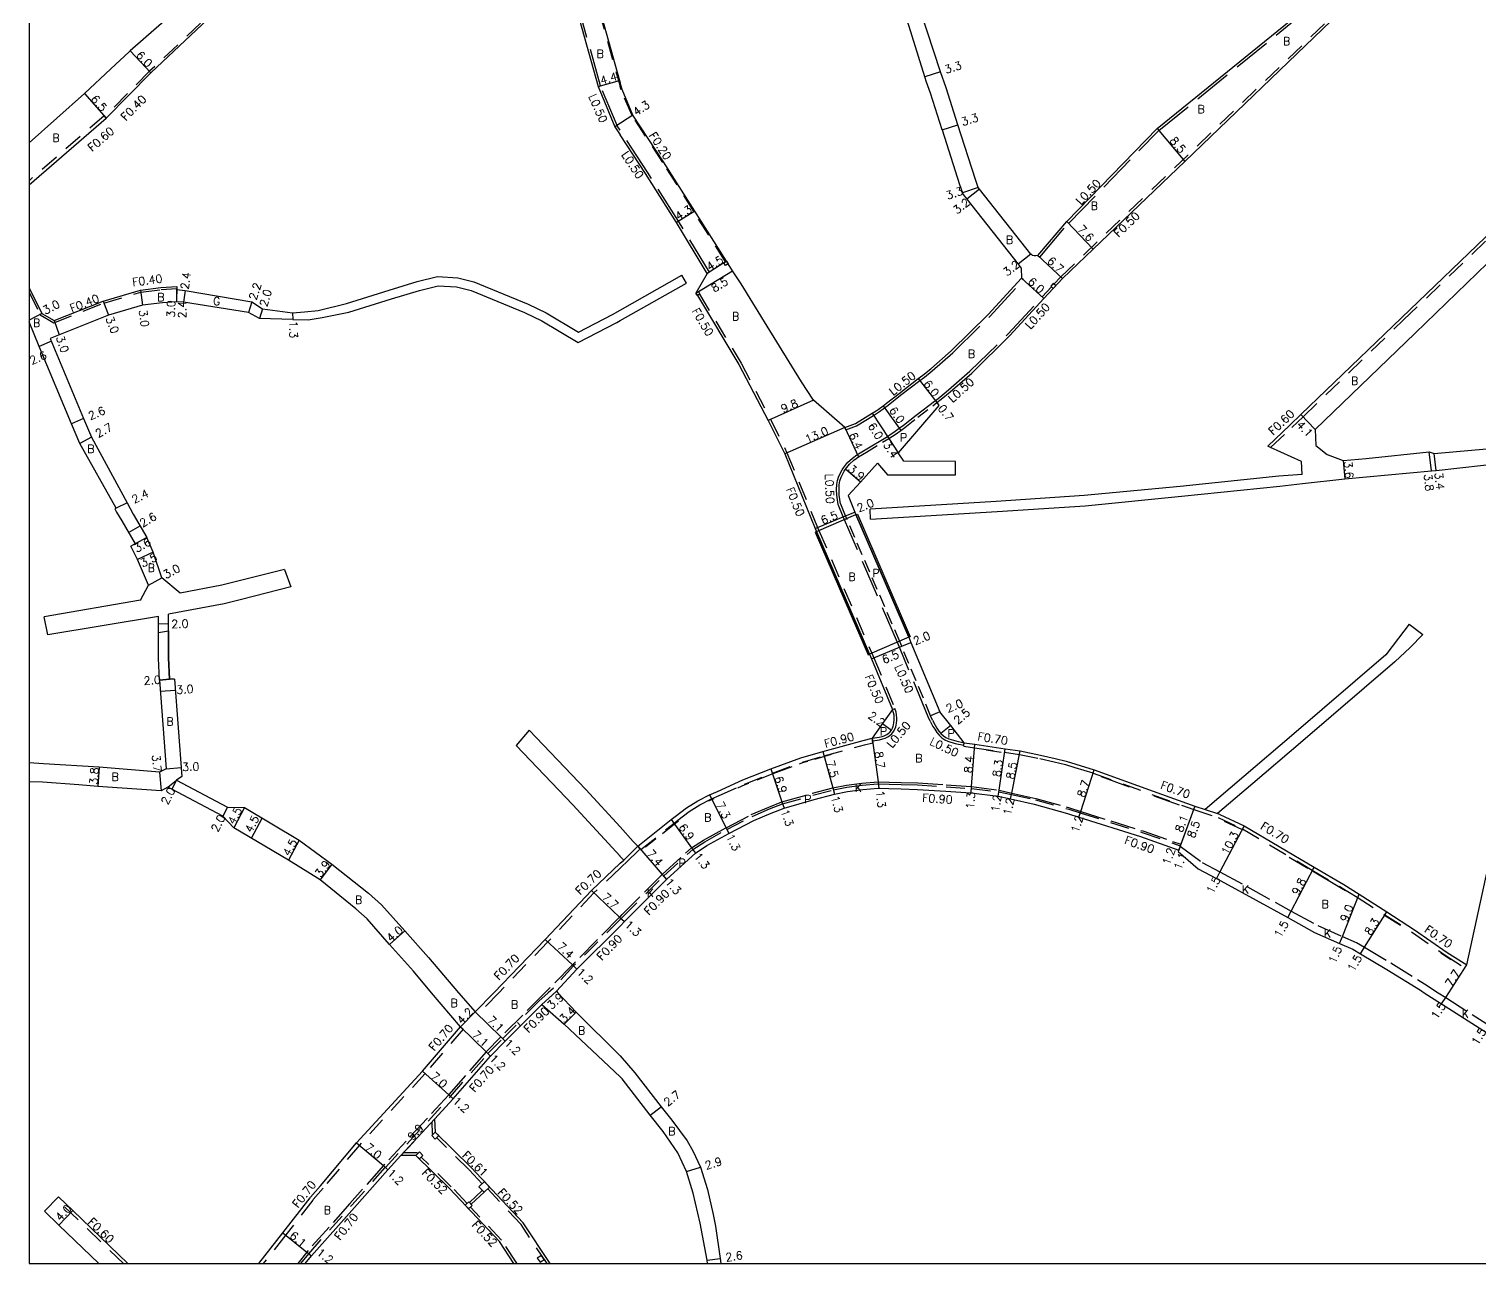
# Model space of a CAD drawing. Header units: metres. Extents: x -4002 to -3200, y -109800 to -109200.
# Drawn here: x -4000 to -3712.1, y -109800.1 to -109555.1 of the extents above; entities that cross this region are included whole.
import ezdxf

# ---------------------------------------------------------------- set-up
doc = ezdxf.new("R2010")
doc.units = ezdxf.units.M
doc.header["$LTSCALE"] = 2.5
for name, pattern in [('2213000', [1.5, 1, -0.5]), ('2227000', [2.5, 2, -0.5]), ('2232000', [2.5, 1.5, -1]), ('2233000', [4, 3, -1]), ('6301000', [1, 0.5, -0.5])]:
    doc.linetypes.add(name, pattern=pattern)
for name, color, linetype in [('2101000', 177, 'Continuous'), ('2102000', 191, 'Continuous'), ('2102001', 191, 'Continuous'), ('2203000', 5, 'Continuous'), ('2213000', 6, '2213000'), ('2227000', 3, '2227000'), ('2232000', 4, '2232000'), ('2233000', 62, '2233000'), ('2235000', 7, 'Continuous'), ('6132000', 1, '6132000'), ('9201100', 215, 'Continuous'), ('9201500', 222, 'Continuous'), ('9202100', 82, 'Continuous'), ('9202200', 155, '6301000'), ('9203500', 155, 'Continuous'), ('9301100', 77, 'Continuous'), ('9302100', 196, 'Continuous'), ('999', 7, 'Continuous')]:
    doc.layers.add(name, color=color, linetype=linetype)
doc.styles.add('Dm_Anotation', font='txt.shx', dxfattribs={"bigfont": 'pscdm.shx'})
doc.linetypes.add('6132000', pattern='A,1e-07,[100,DM.shx,S=0.25,R=0,X=0,Y=0],0.05,[100,DM.shx,S=0.2,R=0,X=0,Y=0],0.05,[100,DM.shx,S=0.15,R=0,X=0,Y=0],0.05,[100,DM.shx,S=0.1,R=0,X=0,Y=0],0.05,[100,DM.shx,S=0.05,R=0,X=0,Y=0],4.8', length=5)

msp = doc.modelspace()

# ---------------------------------------------------------------- linework, layer by layer
at = {"layer": '2101000'}
for points in [[(-3889.97, -109484.92), (-3904.65, -109500.26), (-3907.98, -109503.5), (-3908.34, -109503.85), (-3895.14, -109521.33), (-3882.87, -109565.32)], [(-3818.85, -109575.11), (-3821.17, -109567.85), (-3821.91, -109565.68), (-3822.27, -109564.62), (-3827.27, -109548.39), (-3826.78, -109548.26), (-3830.36, -109535.34), (-3830.89, -109532.87), (-3832.72, -109523.86), (-3834.28, -109515.88), (-3834.39, -109513.26), (-3835.87, -109507.15), (-3835.77, -109504.15), (-3840.07, -109487.22), (-3840.46, -109487.31), (-3840.95, -109487.42)], [(-3916.86, -109499.51), (-3915.47, -109502.32), (-3923.05, -109508.76), (-3926.04, -109511.53), (-3941.17, -109525.23), (-3951.24, -109534.22), (-3952.25, -109535.12), (-3955.26, -109537.8), (-3959.18, -109541.29), (-3979.92, -109559.45), (-3980.12, -109559.63), (-3983.74, -109563), (-3989.02, -109567.93), (-4000, -109577.72)], [(-4000, -109586.01), (-3984.7, -109572.79), (-3975.8, -109563.8), (-3952.06, -109541.38), (-3948.05, -109537.8), (-3938.12, -109528.49), (-3923.07, -109514.87), (-3920.38, -109512.26), (-3911.79, -109506.42), (-3899.23, -109523.05), (-3887.1, -109566.55), (-3883.76, -109574.56), (-3882.74, -109576.12)], [(-3796.79, -109606.58), (-3794.95, -109604.64), (-3788.84, -109598.78), (-3770.69, -109581.38), (-3741.63, -109553.51), (-3732.58, -109546.7), (-3725.74, -109541.54), (-3706.82, -109527.29), (-3697.51, -109519.87), (-3697.51, -109519.87), (-3697.47, -109519.96)], [(-3799.83, -109600.05), (-3794.1, -109593.29), (-3776.19, -109574.89), (-3744.76, -109549.36), (-3735.71, -109542.54)], [(-3799.83, -109600.05), (-3800.23, -109600.08), (-3800.56, -109600.09), (-3800.88, -109600.04), (-3801.07, -109599.94), (-3801.26, -109599.78), (-3811.43, -109586.88), (-3811.7, -109586.54), (-3812.23, -109584.96), (-3815.71, -109574.11), (-3818.04, -109566.81), (-3819.13, -109563.63), (-3824.37, -109547.63)], [(-3747.43, -109643.45), (-3747.53, -109640.9), (-3753.66, -109638.1), (-3754.25, -109637.84), (-3749.88, -109633.72), (-3747.64, -109631.59), (-3727.69, -109612.38), (-3709.39, -109594.83), (-3708.36, -109593.78), (-3700.11, -109585.39), (-3697.31, -109582.53), (-3693.7, -109578.86), (-3677.8, -109562.97), (-3676.19, -109558.03)], [(-3882.87, -109565.32), (-3882.74, -109565.78)], [(-3860.45, -109603.06), (-3861.32, -109601.7), (-3861.64, -109601.19), (-3867.93, -109591.23), (-3874.09, -109581.47), (-3880.17, -109572.2), (-3882.34, -109567.15), (-3882.74, -109565.78)], [(-3818.85, -109575.11), (-3815.37, -109585.99), (-3814.82, -109587.6), (-3814.67, -109587.94), (-3813.94, -109588.86), (-3803.78, -109601.76), (-3803.15, -109602.56)], [(-3865.44, -109603.59), (-3871.57, -109593.52), (-3877.71, -109583.8), (-3882.74, -109576.12)], [(-3697.26, -109588.19), (-3706.53, -109597.63), (-3725, -109615.48), (-3744.8, -109634.54), (-3744.69, -109637.72)], [(-3865.44, -109603.59), (-3867.71, -109607.49), (-3867.4, -109608), (-3859.18, -109621.66), (-3853.35, -109632.74), (-3850.07, -109639.38), (-3844.01, -109654.16), (-3843.74, -109654.81), (-3833.24, -109679.14), (-3832.86, -109680.04), (-3828.69, -109690.06)], [(-3838.16, -109634.18), (-3844.39, -109628.76), (-3846.75, -109625.13), (-3853.54, -109614.03), (-3858.74, -109605.67), (-3860.45, -109603.06)], [(-3803.15, -109602.56), (-3803.07, -109604.55)], [(-4000, -109606.45), (-3997.45, -109611.54), (-3995.04, -109612.96), (-3985.31, -109609.1), (-3977.88, -109606.95), (-3973.82, -109606.4), (-3970.7, -109606.21), (-3970.7, -109606.61), (-3970.71, -109606.81), (-3969, -109606.96), (-3955.77, -109609.25), (-3953.7, -109610.62), (-3947.7, -109611.42)], [(-3838.16, -109634.18), (-3836.02, -109633.35), (-3832.7, -109631.33), (-3831.94, -109630.84), (-3831.53, -109630.57), (-3830.56, -109629.87), (-3829.85, -109629.35), (-3827.38, -109627.39), (-3823.57, -109624.47), (-3822.67, -109623.78), (-3821.11, -109622.51), (-3817.05, -109618.96), (-3809.69, -109611.76), (-3803.07, -109604.55)], [(-3819.92, -109629.23), (-3819.01, -109628.54), (-3817.24, -109627.09), (-3812.97, -109623.36), (-3805.38, -109615.94), (-3798.63, -109608.59), (-3796.79, -109606.58)], [(-3947.68, -109612.72), (-3954.28, -109612.54), (-3956.47, -109611.34), (-3969.36, -109609.33), (-3970.74, -109609.21), (-3973.5, -109609.42), (-3977.51, -109609.92), (-3984.21, -109611.89), (-3995.81, -109616.49)], [(-3982.71, -109650.17), (-3989.95, -109637.36), (-3991.57, -109633.4), (-3997.97, -109618.07), (-4000, -109613.19)], [(-3995.81, -109616.49), (-3989.18, -109632.4), (-3987.59, -109636.05), (-3980.55, -109649.11), (-3979.32, -109651.38), (-3976.65, -109655.98)], [(-3819.92, -109629.23), (-3819.49, -109629.79), (-3827.58, -109639.21)], [(-3744.69, -109637.72), (-3742.43, -109639.52), (-3739.25, -109640.73), (-3734.7, -109640.34), (-3722.2, -109639.01), (-3721.22, -109639.3), (-3707.12, -109638.05), (-3695.38, -109636.57)], [(-3831.69, -109641.23), (-3835.06, -109644.99), (-3837.49, -109647.66), (-3836.15, -109650.93), (-3835.94, -109651.44), (-3825.43, -109675.77), (-3825.02, -109676.77), (-3819.27, -109690.56)], [(-3747.35, -109645.29), (-3738.93, -109644.31), (-3721.75, -109642.78), (-3720.82, -109642.68), (-3706.74, -109641.13), (-3695.01, -109639.65), (-3691.03, -109639.17)], [(-3982.71, -109650.17), (-3982.97, -109650.3), (-3982.64, -109650.92), (-3981.59, -109652.65), (-3978.95, -109657.21), (-3979.83, -109657.68)], [(-3970.01, -109667.03), (-3973.64, -109663.97), (-3975.34, -109658.86), (-3976.65, -109655.98)], [(-3977.91, -109668.4), (-3976.28, -109665.4), (-3978.5, -109660.35), (-3979.83, -109657.68)], [(-3974.12, -109684.29), (-3974.31, -109679.88), (-3974.32, -109671.63)], [(-3972.13, -109684.1), (-3972.31, -109679.83), (-3972.33, -109671.2)], [(-3974.12, -109684.29), (-3972.82, -109701.83)], [(-3971.13, -109684.07), (-3972.13, -109684.1)], [(-3971.13, -109684.07), (-3969.69, -109703.41)], [(-3828.69, -109690.06), (-3830.66, -109692.89), (-3832.7, -109695.8)], [(-3814.44, -109696.68), (-3817.14, -109693.26), (-3819.27, -109690.56)], [(-3879.2, -109717.19), (-3872.59, -109711.94), (-3871.82, -109711.32), (-3869.55, -109709.58), (-3867.32, -109708.22), (-3864.99, -109707.01), (-3863.41, -109706.34), (-3858.38, -109704.07), (-3852.81, -109701.88), (-3846.85, -109699.69), (-3842.49, -109698.4), (-3834.48, -109696.25), (-3832.7, -109695.8)], [(-3814.44, -109696.68), (-3812.32, -109696.98), (-3806.36, -109697.87), (-3803.38, -109698.32), (-3799.31, -109699.15), (-3796.43, -109699.79), (-3794.2, -109700.34), (-3792.29, -109700.9), (-3788.65, -109702.03), (-3777, -109706.28), (-3768.69, -109709.23), (-3766.65, -109709.92)], [(-3974.12, -109702.51), (-3986.07, -109701.56), (-3997.1, -109700.84), (-4000, -109700.67)], [(-3972.82, -109701.83), (-3974.12, -109702.51)], [(-3920.14, -109746.27), (-3923.75, -109741.98), (-3928.45, -109736.67), (-3932.89, -109731.64), (-3935.18, -109729.6), (-3942.25, -109723.88), (-3948.55, -109719.98), (-3959.34, -109713.53), (-3961.57, -109711.26), (-3971.65, -109705.87), (-3972.43, -109705.47), (-3973.78, -109706.19), (-3986.32, -109705.35), (-3990.11, -109705), (-3997.35, -109704.53), (-4000, -109704.41)], [(-3969.69, -109703.41), (-3970.71, -109704.1), (-3960.65, -109709.48), (-3957.27, -109709.54), (-3946.42, -109716.02), (-3939.93, -109720.74), (-3932.62, -109726.53), (-3930.05, -109728.81), (-3925.45, -109734.02), (-3920.77, -109739.31), (-3914.76, -109746.27)], [(-3882.74, -109733.03), (-3881.87, -109732.15), (-3881.41, -109731.7), (-3873.53, -109723.79), (-3873.48, -109723.74), (-3867.75, -109718.56), (-3865.49, -109717.09), (-3861.13, -109714.7), (-3856.17, -109712.1), (-3852.76, -109710.64), (-3850.21, -109709.65), (-3844.24, -109707.96), (-3840.21, -109706.9), (-3837.62, -109706.38), (-3834.6, -109705.99), (-3831.5, -109705.72), (-3831.39, -109705.71), (-3829.4, -109705.78), (-3826.99, -109705.84), (-3823.75, -109705.94), (-3818.12, -109706.32), (-3813.14, -109706.65), (-3813.07, -109706.65), (-3807.72, -109707.27), (-3805.25, -109707.84), (-3800.55, -109708.88), (-3793.94, -109710.74), (-3791.69, -109711.45), (-3779.45, -109715.31), (-3771.9, -109717.96), (-3772.01, -109718.24), (-3768.07, -109721.67), (-3764.41, -109723.59), (-3762.83, -109724.44), (-3750.28, -109731.37), (-3744.98, -109734.3), (-3740, -109736.47), (-3737.37, -109737.62), (-3735.82, -109738.54), (-3730.61, -109741.63), (-3723.95, -109745.78), (-3723.19, -109746.27)], [(-3764.21, -109710.74), (-3763.82, -109710.88), (-3763.77, -109710.9)], [(-3763.77, -109710.9), (-3758.91, -109713.15), (-3745.05, -109721.36), (-3739.15, -109724.83), (-3736.12, -109726.72), (-3730.64, -109730.22), (-3725.1, -109733.76), (-3718.65, -109738.26), (-3714.74, -109740.75)], [(-3907.78, -109746.27), (-3897.57, -109735.69), (-3888.43, -109725.98), (-3882.74, -109720.56)], [(-3882.74, -109720.56), (-3882.02, -109719.94)], [(-3882.74, -109733.03), (-3891.3, -109741.59), (-3895.34, -109745.98), (-3895.07, -109746.27)], [(-3954.42, -109800), (-3949.63, -109793.86), (-3944.25, -109786.97), (-3944.13, -109786.83), (-3942.2, -109784.54), (-3935, -109776.04), (-3921.91, -109761.8), (-3914.41, -109753.06), (-3920.14, -109746.27)], [(-3914.76, -109746.27), (-3911.46, -109750.08), (-3907.78, -109746.27)], [(-3895.07, -109746.27), (-3891.42, -109750.14), (-3882.74, -109758.79)], [(-3723.19, -109746.27), (-3719.74, -109748.47), (-3711.55, -109753.69), (-3699.33, -109761.51), (-3690.77, -109766.94), (-3687.71, -109768.89), (-3687.14, -109769.26), (-3682.4, -109772.28)], [(-3919.52, -109771.31), (-3915.85, -109767.31), (-3908.44, -109758.82), (-3905.51, -109755.86), (-3902.47, -109752.81), (-3898.25, -109748.58)], [(-3898.25, -109748.58), (-3893.85, -109752.52), (-3882.74, -109762.92)], [(-3882.74, -109758.79), (-3879.81, -109762.13), (-3874.61, -109768.88), (-3872.44, -109771.54), (-3869.44, -109775.67), (-3868.28, -109777.62), (-3866.77, -109780.87), (-3865.42, -109785.27), (-3864.27, -109790.22), (-3863.82, -109792.59), (-3862.9, -109798.95), (-3862.74, -109800)], [(-3865.38, -109800), (-3865.47, -109799.33), (-3866.84, -109791.94), (-3868.23, -109786.03), (-3869.54, -109781.71), (-3871.28, -109778.05), (-3874.2, -109773.82), (-3876.74, -109770.54), (-3882.32, -109763.35), (-3882.74, -109762.92)], [(-3896.61, -109800), (-3901.96, -109791.9), (-3912.28, -109780.93), (-3919.41, -109773.89)], [(-3945.18, -109800), (-3943.97, -109798.47), (-3935.42, -109788.87), (-3928.8, -109781.4), (-3926.2, -109778.57)], [(-3903.8, -109800), (-3906.68, -109795.63), (-3916.6, -109785.09), (-3923.25, -109778.53), (-3926.2, -109778.57)], [(-3980.4, -109800), (-3991.31, -109789.47)], [(-3986.16, -109800), (-3994.09, -109792.34)]]:
    msp.add_lwpolyline(points, dxfattribs=at)
at = {"layer": '2101000', "flags": 128}
msp.add_lwpolyline([(-3919.52, -109771.31), (-3919.41, -109773.89)], dxfattribs=at)
at = {"layer": '2102000'}
for points in [[(-3947.7, -109611.42), (-3945.37, -109611.2), (-3942.61, -109610.96), (-3937.02, -109609.55), (-3928.57, -109606.9), (-3922.99, -109605.22), (-3918.99, -109604.22), (-3914.93, -109604.49), (-3911.72, -109605.24), (-3900.98, -109609.73), (-3897.43, -109611.41), (-3890.98, -109615.27), (-3884.26, -109611.73), (-3882.74, -109610.87)], [(-3882.74, -109610.87), (-3870.46, -109603.94)], [(-3947.68, -109612.72), (-3944.65, -109612.8), (-3941.84, -109612.33), (-3936.52, -109611.28), (-3928.07, -109608.63), (-3922.51, -109606.96), (-3918.82, -109606.04), (-3915.19, -109606.27), (-3912.28, -109606.96), (-3901.7, -109611.38), (-3898.27, -109613), (-3891.03, -109617.33), (-3883.4, -109613.31), (-3882.74, -109612.94)], [(-3882.74, -109612.94), (-3869.58, -109605.51)], [(-3831.69, -109641.23), (-3829.65, -109643.53), (-3816.21, -109643.53)], [(-3816.21, -109640.92), (-3826.42, -109640.87), (-3827.58, -109639.21)], [(-3747.43, -109643.45), (-3752.04, -109643.81), (-3771.62, -109645.83), (-3790.65, -109647.68), (-3808.11, -109648.86), (-3833.14, -109650.36)], [(-3833.02, -109652.36), (-3807.94, -109650.85), (-3790.48, -109649.67), (-3771.35, -109647.81), (-3751.87, -109645.81), (-3747.35, -109645.29)], [(-3949.31, -109662.33), (-3958.3, -109664.58), (-3961.72, -109665.45), (-3970.01, -109667.03)], [(-3948.04, -109665.75), (-3957.86, -109668.27), (-3961.28, -109669.14), (-3972.33, -109671.2)], [(-3977.91, -109668.4), (-3996.99, -109671.68)], [(-3974.32, -109671.63), (-3996.28, -109675.31)], [(-3726.2, -109673.16), (-3728.3, -109675.94), (-3730.78, -109679.23), (-3749.53, -109695.34), (-3758.98, -109703.39), (-3766.65, -109709.92)], [(-3723.47, -109675.22), (-3725.95, -109677.77), (-3728.99, -109680.61), (-3747.74, -109696.71), (-3757.19, -109704.77), (-3764.21, -109710.74)], [(-3714.74, -109740.75), (-3710.56, -109721.64), (-3705.94, -109700.41), (-3702.79, -109683.24)], [(-3882.74, -109713.38), (-3889.52, -109705.96), (-3900.79, -109694.19)], [(-3882.74, -109719.21), (-3892.09, -109708.98), (-3903.36, -109697.2)], [(-3879.2, -109717.19), (-3880.13, -109716.24), (-3882.74, -109713.38)], [(-3882.02, -109719.94), (-3882.7, -109719.26), (-3882.74, -109719.21)], [(-3991.31, -109789.47), (-3994.13, -109786.75)], [(-3994.09, -109792.34), (-3996.91, -109789.62)]]:
    msp.add_lwpolyline(points, dxfattribs=at)
at = {"layer": '2102001'}
for points in [[(-3869.58, -109605.51), (-3870.46, -109603.94)], [(-3816.21, -109643.53), (-3816.21, -109640.92)], [(-3833.02, -109652.36), (-3833.14, -109650.36)], [(-3949.31, -109662.33), (-3948.04, -109665.75)], [(-3996.28, -109675.31), (-3996.99, -109671.68)], [(-3726.2, -109673.16), (-3723.47, -109675.22)], [(-3900.79, -109694.19), (-3903.36, -109697.2)], [(-3996.91, -109789.62), (-3994.13, -109786.75)]]:
    msp.add_lwpolyline(points, dxfattribs=at)
at = {"layer": '2203000'}
for points in [[(-3825.43, -109675.77), (-3835.94, -109651.44), (-3835.66, -109651.32), (-3825.16, -109675.65)], [(-3833.24, -109679.14), (-3843.74, -109654.81), (-3844.02, -109654.93), (-3833.51, -109679.26)]]:
    msp.add_lwpolyline(points, close=True, dxfattribs=at)
at = {"layer": '2213000'}
for points in [[(-3820.76, -109692.19), (-3821.12, -109691.33), (-3826.86, -109677.54), (-3827.25, -109676.6), (-3837.75, -109652.29), (-3838, -109651.69), (-3838.98, -109649.28), (-3839.25, -109647.56), (-3839.29, -109646.47), (-3839.25, -109645.54), (-3839.13, -109644.77), (-3838.88, -109643.99), (-3838.26, -109642.82), (-3838.01, -109642.44), (-3837.22, -109641.42), (-3836.33, -109640.61), (-3835.45, -109639.98), (-3833.86, -109639.02), (-3829.42, -109636.36), (-3828.66, -109635.86), (-3828.13, -109635.52), (-3827.04, -109634.73), (-3826.22, -109634.13), (-3823.69, -109632.12), (-3819.92, -109629.23)], [(-3832.7, -109695.8), (-3831.35, -109695.59), (-3830.75, -109695.44), (-3830.35, -109695.29), (-3829.83, -109695.06), (-3829.54, -109694.85), (-3829.21, -109694.57), (-3828.9, -109694.2), (-3828.68, -109693.78), (-3828.53, -109693.39), (-3828.46, -109693.1), (-3828.4, -109692.73), (-3828.34, -109692.16), (-3828.33, -109691.84), (-3828.37, -109691.24), (-3828.48, -109690.72), (-3828.69, -109690.06)], [(-3820.76, -109692.19), (-3820.21, -109693.2), (-3819.88, -109693.76), (-3819.46, -109694.38), (-3819.07, -109694.85), (-3818.56, -109695.34), (-3818.08, -109695.64), (-3817.51, -109695.92), (-3816.11, -109696.33), (-3814.44, -109696.68)], [(-3771.49, -109716.83), (-3771.59, -109717.11), (-3771.63, -109717.21)]]:
    msp.add_lwpolyline(points, dxfattribs=at)
at = {"layer": '2227000'}
for points in [[(-3882.74, -109731.18), (-3882.33, -109730.78), (-3874.38, -109722.8), (-3868.54, -109717.52), (-3866.15, -109715.98), (-3861.71, -109713.54), (-3856.73, -109710.93), (-3853.25, -109709.43), (-3850.65, -109708.43), (-3844.58, -109706.7), (-3840.53, -109705.64), (-3837.83, -109705.1), (-3834.74, -109704.7), (-3831.54, -109704.42), (-3829.36, -109704.48), (-3826.95, -109704.54), (-3823.68, -109704.64), (-3818.04, -109705.02), (-3812.99, -109705.35), (-3807.53, -109706.09), (-3805.03, -109706.66), (-3800.26, -109707.71), (-3793.59, -109709.59), (-3791.33, -109710.31), (-3779.04, -109714.18), (-3771.49, -109716.83)], [(-3771.63, -109717.21), (-3767.24, -109720.42), (-3763.72, -109722.27), (-3749.56, -109730.06), (-3744.32, -109732.96), (-3739.4, -109735.1), (-3736.69, -109736.28), (-3736.61, -109736.33), (-3735.05, -109737.25), (-3729.84, -109740.34), (-3723.15, -109744.52), (-3720.4, -109746.27)], [(-3882.74, -109731.18), (-3882.82, -109731.26), (-3892.18, -109740.76), (-3897.65, -109746.27)], [(-3897.65, -109746.27), (-3906.37, -109755.03), (-3909.29, -109757.98), (-3916.74, -109766.52), (-3929.66, -109780.56), (-3936.32, -109788.07), (-3944.91, -109797.73), (-3946.7, -109800)], [(-3720.4, -109746.27), (-3718.93, -109747.2), (-3710.75, -109752.42), (-3698.53, -109760.24), (-3689.93, -109765.7), (-3686.91, -109767.63), (-3681.59, -109771.01)]]:
    msp.add_lwpolyline(points, dxfattribs=at)
at = {"layer": '2232000'}
for points in [[(-3912.02, -109506.09), (-3920.63, -109511.95), (-3923.35, -109514.57), (-3938.39, -109528.19), (-3948.32, -109537.5), (-3952.33, -109541.08), (-3976.07, -109563.51), (-3984.97, -109572.49)], [(-3908.51, -109503.97), (-3895.32, -109521.42), (-3883.06, -109565.37)], [(-3796.67, -109605.73), (-3795.3, -109604.29), (-3741.96, -109553.13), (-3732.88, -109546.3), (-3726.04, -109541.14), (-3707.12, -109526.89), (-3697.83, -109519.48), (-3693.43, -109516.28)], [(-3753.66, -109638.1), (-3749.47, -109634.15), (-3747.23, -109632.02), (-3727.27, -109612.81), (-3708.97, -109595.26), (-3707.93, -109594.2), (-3699.68, -109585.81), (-3696.88, -109582.95), (-3693.28, -109579.28), (-3677.27, -109563.29), (-3675.79, -109558.75)], [(-3883.06, -109565.37), (-3882.74, -109566.5)], [(-3861.81, -109601.3), (-3868.1, -109591.33), (-3874.26, -109581.58), (-3880.34, -109572.3), (-3882.53, -109567.22), (-3882.65, -109566.78), (-3882.74, -109566.5)], [(-3984.7, -109572.79), (-3984.97, -109572.49), (-3985.11, -109572.35), (-4000, -109585.21)], [(-4000, -109607.34), (-3997.76, -109611.82), (-3995.07, -109613.4), (-3985.18, -109609.48), (-3977.79, -109607.34), (-3973.78, -109606.79), (-3970.7, -109606.61)], [(-3866.97, -109607.74), (-3858.74, -109621.41), (-3852.9, -109632.51), (-3849.62, -109639.17), (-3843.55, -109653.97), (-3843.28, -109654.61), (-3832.78, -109678.94), (-3832.4, -109679.84), (-3828.22, -109689.89)], [(-3828.69, -109690.06), (-3828.22, -109689.89)], [(-3832.58, -109696.7), (-3832.63, -109696.29), (-3832.7, -109695.8)], [(-3878.61, -109717.87), (-3872.03, -109712.65), (-3871.26, -109712.03), (-3869.04, -109710.33), (-3866.88, -109709.01), (-3864.6, -109707.83), (-3863.05, -109707.16), (-3858.03, -109704.9), (-3852.49, -109702.72), (-3846.56, -109700.54), (-3842.24, -109699.26), (-3834.25, -109697.12), (-3832.58, -109696.7)], [(-3814.54, -109697.37), (-3814.51, -109697.17), (-3814.44, -109696.68)], [(-3814.54, -109697.37), (-3812.42, -109697.67), (-3806.46, -109698.56), (-3803.5, -109699.01), (-3799.46, -109699.83), (-3796.59, -109700.47), (-3794.38, -109701.02), (-3792.49, -109701.57), (-3788.88, -109702.69), (-3777.24, -109706.94), (-3768.91, -109709.9), (-3764.08, -109711.53), (-3759.24, -109713.77), (-3745.4, -109721.96), (-3739.51, -109725.43), (-3736.5, -109727.31), (-3731.02, -109730.81), (-3725.49, -109734.34), (-3719.04, -109738.84), (-3715.11, -109741.34)], [(-3882.74, -109731.74), (-3882.51, -109731.51), (-3882.04, -109731.06), (-3874.15, -109723.14), (-3874.08, -109723.07), (-3868.3, -109717.84), (-3865.95, -109716.32), (-3861.56, -109713.91), (-3856.55, -109711.29), (-3853.1, -109709.81), (-3850.5, -109708.8), (-3844.47, -109707.09), (-3840.41, -109706.02), (-3837.76, -109705.49), (-3834.7, -109705.1), (-3831.58, -109704.83), (-3831.41, -109704.81), (-3829.37, -109704.88), (-3826.96, -109704.94), (-3823.7, -109705.04), (-3818.06, -109705.42), (-3813.08, -109705.75), (-3812.99, -109705.75), (-3807.57, -109706.39), (-3805.05, -109706.96), (-3800.33, -109708), (-3793.68, -109709.88), (-3791.42, -109710.59), (-3779.17, -109714.46), (-3771.59, -109717.11)], [(-3766.65, -109709.92), (-3764.21, -109710.74)], [(-3882.02, -109719.94), (-3879.2, -109717.19)], [(-3881.55, -109720.46), (-3878.74, -109717.72)], [(-3878.61, -109717.87), (-3878.74, -109717.72), (-3879.2, -109717.19)], [(-3771.59, -109717.11), (-3771.63, -109717.21), (-3771.9, -109717.96)], [(-3882.74, -109721.53), (-3887.93, -109726.47), (-3897.06, -109736.18), (-3906.81, -109746.27)], [(-3882.74, -109721.53), (-3882.27, -109721.08), (-3881.55, -109720.46)], [(-3882.74, -109731.74), (-3891.95, -109740.96), (-3895.97, -109745.33), (-3897.02, -109746.27)], [(-3715.11, -109741.34), (-3714.74, -109740.75)], [(-3906.81, -109746.27), (-3910.96, -109750.56), (-3911.46, -109750.08)], [(-3898.88, -109747.94), (-3903.1, -109752.17), (-3902.47, -109752.81)], [(-3897.02, -109746.27), (-3898.88, -109747.94)], [(-3898.25, -109748.58), (-3895.34, -109745.98)], [(-3914.41, -109753.06), (-3913.88, -109753.52), (-3921.4, -109762.27), (-3934.46, -109776.49), (-3941.66, -109785), (-3943.6, -109787.29), (-3943.71, -109787.41), (-3949.08, -109794.29), (-3953.53, -109800)], [(-3946.07, -109800), (-3944.51, -109798.02), (-3935.95, -109788.4), (-3929.31, -109780.92), (-3929.3, -109780.91), (-3916.37, -109766.85), (-3908.95, -109758.35), (-3906.01, -109755.37), (-3902.96, -109752.31)], [(-3926.2, -109778.57), (-3919.52, -109771.31)], [(-3920.1, -109771.94), (-3920.01, -109774.16), (-3919.84, -109774.33)], [(-3910.09, -109784.14), (-3912.71, -109781.35), (-3919.12, -109775.03)], [(-3922.89, -109778.16), (-3923.04, -109778), (-3925.71, -109778.04)], [(-3913.1, -109788.05), (-3916.23, -109784.73), (-3922.18, -109778.86)], [(-3897.23, -109800), (-3902.37, -109792.22), (-3909, -109785.18)], [(-3981.26, -109800), (-3994.55, -109787.18)], [(-3903.17, -109800), (-3903.36, -109799.71), (-3906.27, -109795.31), (-3912.42, -109788.78)]]:
    msp.add_lwpolyline(points, dxfattribs=at)
at = {"layer": '2232000', "flags": 128}
for points in [[(-3912.62, -109787.86), (-3910.07, -109785.46)], [(-3912.27, -109788.23), (-3909.72, -109785.84)]]:
    msp.add_lwpolyline(points, dxfattribs=at)
at = {"layer": '2233000'}
for points in [[(-3882.74, -109575.21), (-3883.32, -109574.32), (-3883.34, -109574.28), (-3886.62, -109566.41), (-3898.77, -109522.83), (-3911.61, -109505.81)], [(-3799.83, -109600.05), (-3799.45, -109600.38), (-3793.73, -109593.63), (-3775.85, -109575.26), (-3744.45, -109549.75), (-3735.41, -109542.94), (-3728.57, -109537.79), (-3709.69, -109523.57), (-3700.4, -109516.16), (-3697.87, -109514.24), (-3698.17, -109513.84)], [(-3865.02, -109603.33), (-3871.14, -109593.26), (-3877.29, -109583.53), (-3882.74, -109575.21)], [(-3865.44, -109603.59), (-3865.02, -109603.33)], [(-3837.95, -109634.64), (-3835.8, -109633.8), (-3832.43, -109631.75), (-3831.67, -109631.25), (-3831.25, -109630.98), (-3830.27, -109630.27), (-3829.54, -109629.75), (-3827.07, -109627.78), (-3823.27, -109624.87), (-3822.36, -109624.17), (-3820.79, -109622.89), (-3816.71, -109619.32), (-3809.34, -109612.11), (-3802.7, -109604.89)], [(-3820.22, -109628.84), (-3819.32, -109628.15), (-3817.56, -109626.71), (-3813.31, -109623), (-3805.74, -109615.59), (-3799, -109608.25), (-3797.16, -109606.25)], [(-3802.7, -109604.89), (-3803.07, -109604.55)], [(-3796.79, -109606.58), (-3797.16, -109606.25)], [(-3821.21, -109692.4), (-3821.58, -109691.52), (-3827.32, -109677.73), (-3827.71, -109676.8), (-3838.21, -109652.48), (-3838.46, -109651.88), (-3839.47, -109649.42), (-3839.75, -109647.6), (-3839.79, -109646.46), (-3839.75, -109645.49), (-3839.61, -109644.65), (-3839.34, -109643.79), (-3838.7, -109642.57), (-3838.42, -109642.15), (-3837.59, -109641.08), (-3836.65, -109640.22), (-3835.73, -109639.57), (-3834.12, -109638.6), (-3829.69, -109635.93), (-3828.94, -109635.44), (-3828.41, -109635.1), (-3827.33, -109634.32), (-3826.52, -109633.73), (-3823.99, -109631.73), (-3820.35, -109628.93), (-3820.22, -109628.84)], [(-3837.95, -109634.64), (-3838.16, -109634.18)], [(-3832.63, -109696.29), (-3831.25, -109696.08), (-3830.6, -109695.92), (-3830.16, -109695.75), (-3829.58, -109695.49), (-3829.24, -109695.25), (-3828.85, -109694.92), (-3828.48, -109694.48), (-3828.22, -109693.99), (-3828.05, -109693.54), (-3827.97, -109693.2), (-3827.91, -109692.8), (-3827.84, -109692.22), (-3827.83, -109691.78), (-3827.87, -109691.17), (-3827.99, -109690.6), (-3828.22, -109689.89)], [(-3821.21, -109692.4), (-3820.65, -109693.45), (-3820.31, -109694.02), (-3819.86, -109694.68), (-3819.43, -109695.19), (-3818.87, -109695.73), (-3818.32, -109696.08), (-3817.69, -109696.38), (-3816.24, -109696.82), (-3814.51, -109697.17)]]:
    msp.add_lwpolyline(points, dxfattribs=at)
at = {"layer": '2235000'}
for points in [[(-3861.82, -109602.02), (-3862.14, -109601.51), (-3861.81, -109601.3), (-3861.64, -109601.19), (-3861.32, -109601.7)], [(-3867.4, -109608), (-3867.71, -109607.49), (-3867.2, -109607.18), (-3866.89, -109607.69), (-3866.97, -109607.74)]]:
    msp.add_lwpolyline(points, close=True, dxfattribs=at)
at = {"layer": '2235000', "flags": 128}
for points in [[(-3796.79, -109606.58), (-3796.31, -109606.08), (-3796.82, -109605.59), (-3797.3, -109606.1)], [(-3920.11, -109774.6), (-3919.4, -109775.31), (-3918.7, -109774.59), (-3919.41, -109773.89)], [(-3923.25, -109778.53), (-3922.54, -109779.23), (-3921.84, -109778.52), (-3922.55, -109777.81)], [(-3910.74, -109784.75), (-3909.71, -109785.85), (-3908.62, -109784.82), (-3909.64, -109783.73)], [(-3913.48, -109788.41), (-3912.79, -109789.13), (-3912.07, -109788.45), (-3912.75, -109787.72)], [(-3899.16, -109798.9), (-3898.61, -109799.73), (-3897.77, -109799.18), (-3898.32, -109798.35)]]:
    msp.add_lwpolyline(points, close=True, dxfattribs=at)
at = {"layer": '6132000'}
for points in [[(-3840.83, -109699.04), (-3842.2, -109699.41), (-3844.13, -109699.98)], [(-3807.13, -109698.62), (-3810.09, -109698.17)], [(-3848.68, -109701.48), (-3852.44, -109702.86), (-3855.59, -109704.1)], [(-3845.48, -109700.38), (-3846.52, -109700.69), (-3847.23, -109700.95)], [(-3857.26, -109704.76), (-3857.97, -109705.04), (-3859.41, -109705.68)], [(-3781.66, -109705.49), (-3787.19, -109703.47)], [(-3864.1, -109707.78), (-3864.54, -109707.96), (-3865.19, -109708.3)], [(-3771.77, -109709.04), (-3776.77, -109707.27)], [(-3874.34, -109714.67), (-3871.94, -109712.76), (-3871.17, -109712.15)], [(-3759.26, -109713.93), (-3762.82, -109712.28)], [(-3877.68, -109717.32), (-3875.62, -109715.69)], [(-3746.28, -109721.62), (-3749.97, -109719.43)], [(-3738.83, -109726.03), (-3739.59, -109725.56), (-3745.34, -109722.17)], [(-3727.93, -109732.96), (-3731.1, -109730.93)], [(-3717.94, -109739.72), (-3719.13, -109738.97), (-3719.88, -109738.45)]]:
    msp.add_lwpolyline(points, dxfattribs=at)
at = {"layer": '9201100'}
for points in [[(-3979.92, -109559.45), (-3975.8, -109563.8)], [(-3819.13, -109563.63), (-3822.27, -109564.62)], [(-3887.1, -109566.55), (-3882.87, -109565.32)], [(-3989.02, -109567.93), (-3984.7, -109572.79)], [(-3880.17, -109572.2), (-3883.76, -109574.56)], [(-3818.85, -109575.11), (-3815.71, -109574.11)], [(-3811.7, -109586.54), (-3814.82, -109587.6)], [(-3811.43, -109586.88), (-3813.94, -109588.86)], [(-3867.93, -109591.23), (-3871.57, -109593.52)], [(-3861.64, -109601.19), (-3865.44, -109603.59)], [(-3801.26, -109599.78), (-3803.78, -109601.76)], [(-3867.71, -109607.49), (-3860.45, -109603.06)], [(-3977.88, -109606.95), (-3977.51, -109609.92)], [(-3970.7, -109606.21), (-3970.74, -109609.21)], [(-3970.71, -109606.81), (-3970.74, -109609.21)], [(-3969, -109606.96), (-3969.36, -109609.33)], [(-3803.07, -109604.55), (-3798.63, -109608.59)], [(-3985.31, -109609.1), (-3984.21, -109611.89)], [(-3955.77, -109609.25), (-3956.47, -109611.34)], [(-3997.45, -109611.54), (-4000, -109612.86)], [(-3953.7, -109610.62), (-3954.28, -109612.54)], [(-3947.7, -109611.42), (-3947.68, -109612.72)], [(-3995.04, -109612.96), (-3994.04, -109615.79)], [(-3995.57, -109617.07), (-3997.97, -109618.07)], [(-3823.57, -109624.47), (-3819.92, -109629.23)], [(-3844.39, -109628.76), (-3853.35, -109632.74)], [(-3830.56, -109629.87), (-3827.04, -109634.73)], [(-3819.92, -109629.23), (-3819.49, -109629.79)], [(-3989.18, -109632.4), (-3991.57, -109633.4)], [(-3832.7, -109631.33), (-3829.42, -109636.36)], [(-3744.8, -109634.54), (-3747.64, -109631.59)], [(-3838.16, -109634.18), (-3850.07, -109639.38)], [(-3838.16, -109634.18), (-3835.45, -109639.98)], [(-3987.59, -109636.05), (-3989.95, -109637.36)], [(-3829.42, -109636.36), (-3827.58, -109639.21)], [(-3739.25, -109640.73), (-3738.93, -109644.31)], [(-3721.75, -109642.78), (-3722.2, -109639.01)], [(-3720.82, -109642.68), (-3721.22, -109639.3)], [(-3835.06, -109644.99), (-3838.01, -109642.44)], [(-3980.55, -109649.11), (-3982.71, -109650.17)], [(-3844.01, -109654.16), (-3838, -109651.69)], [(-3838, -109651.69), (-3836.15, -109650.93)], [(-3976.65, -109655.98), (-3979.83, -109657.68)], [(-3975.34, -109658.86), (-3978.5, -109660.35)], [(-3976.28, -109665.4), (-3973.64, -109663.97)], [(-3972.32, -109673.12), (-3974.32, -109673.19)], [(-3832.86, -109680.04), (-3826.86, -109677.54)], [(-3826.86, -109677.54), (-3825.02, -109676.77)], [(-3974.12, -109684.29), (-3972.13, -109684.1)], [(-3973.96, -109686.46), (-3970.97, -109686.24)], [(-3819.27, -109690.56), (-3821.12, -109691.33)], [(-3830.66, -109692.89), (-3828.9, -109694.2)], [(-3817.14, -109693.26), (-3819.07, -109694.85)], [(-3832.7, -109695.8), (-3831.54, -109704.42)], [(-3842.49, -109698.4), (-3840.53, -109705.64)], [(-3812.99, -109705.35), (-3812.32, -109696.98)], [(-3807.53, -109706.09), (-3806.36, -109697.87)], [(-3804.99, -109706.66), (-3803.38, -109698.32)], [(-3986.07, -109701.56), (-3986.32, -109705.35)], [(-3972.82, -109701.83), (-3969.83, -109701.61)], [(-3852.81, -109701.88), (-3850.65, -109708.43)], [(-3791.33, -109710.31), (-3788.65, -109702.03)], [(-3974.12, -109702.51), (-3973.78, -109706.19)], [(-3970.71, -109704.1), (-3971.65, -109705.87)], [(-3831.54, -109704.42), (-3831.39, -109705.71)], [(-3864.99, -109707.01), (-3861.71, -109713.54)], [(-3840.53, -109705.64), (-3840.21, -109706.9)], [(-3813.07, -109706.65), (-3812.99, -109705.35)], [(-3807.72, -109707.27), (-3807.53, -109706.09)], [(-3805.25, -109707.84), (-3804.99, -109706.66)], [(-3960.65, -109709.48), (-3961.57, -109711.26)], [(-3957.27, -109709.54), (-3959.34, -109713.53)], [(-3850.65, -109708.43), (-3850.21, -109709.65)], [(-3791.69, -109711.45), (-3791.33, -109710.31)], [(-3768.69, -109709.23), (-3771.63, -109717.21)], [(-3768.69, -109709.23), (-3771.49, -109716.83)], [(-3955.83, -109715.63), (-3953.76, -109711.63)], [(-3872.59, -109711.94), (-3868.54, -109717.52)], [(-3861.71, -109713.54), (-3861.13, -109714.7)], [(-3758.91, -109713.15), (-3763.72, -109722.27)], [(-3946.42, -109716.02), (-3948.55, -109719.98)], [(-3879.2, -109717.19), (-3874.38, -109722.8)], [(-3868.54, -109717.52), (-3867.75, -109718.56)], [(-3771.63, -109717.21), (-3772.01, -109718.24)], [(-3771.49, -109716.83), (-3771.9, -109717.96)], [(-3939.93, -109720.74), (-3942.25, -109723.88)], [(-3763.72, -109722.27), (-3764.41, -109723.59)], [(-3749.56, -109730.06), (-3745.05, -109721.36)], [(-3874.38, -109722.8), (-3873.53, -109723.79)], [(-3888.43, -109725.98), (-3882.82, -109731.26)], [(-3739.4, -109735.1), (-3736.12, -109726.72)], [(-3750.28, -109731.37), (-3749.56, -109730.06)], [(-3735.05, -109737.25), (-3730.64, -109730.22)], [(-3882.82, -109731.26), (-3881.87, -109732.15)], [(-3925.45, -109734.02), (-3928.45, -109736.67)], [(-3897.57, -109735.69), (-3892.18, -109740.76)], [(-3740, -109736.47), (-3739.4, -109735.1)], [(-3735.82, -109738.54), (-3735.05, -109737.25)], [(-3892.18, -109740.76), (-3891.3, -109741.59)], [(-3718.93, -109747.2), (-3714.74, -109740.75)], [(-3895.34, -109745.98), (-3898.25, -109748.58)], [(-3719.74, -109748.47), (-3718.93, -109747.2)], [(-3911.46, -109750.08), (-3914.41, -109753.06)], [(-3911.46, -109750.08), (-3906.37, -109755.03)], [(-3891.42, -109750.14), (-3893.85, -109752.52)], [(-3914.41, -109753.06), (-3909.29, -109757.98)], [(-3906.37, -109755.03), (-3905.51, -109755.86)], [(-3909.29, -109757.98), (-3908.44, -109758.82)], [(-3921.91, -109761.8), (-3916.74, -109766.52)], [(-3916.74, -109766.52), (-3915.85, -109767.31)], [(-3876.74, -109770.54), (-3874.61, -109768.88)], [(-3935, -109776.04), (-3929.66, -109780.56)], [(-3929.66, -109780.56), (-3928.8, -109781.4)], [(-3869.54, -109781.71), (-3866.77, -109780.87)], [(-3949.63, -109793.86), (-3944.91, -109797.73)], [(-3944.91, -109797.73), (-3943.97, -109798.47)], [(-3865.47, -109799.33), (-3862.9, -109798.95)]]:
    msp.add_lwpolyline(points, dxfattribs=at)
at = {"layer": '9201100', "flags": 128}
for points in [[(-3776.19, -109574.89), (-3770.69, -109581.38)], [(-3788.84, -109598.78), (-3794.1, -109593.29)], [(-3799.83, -109600.05), (-3794.95, -109604.64)], [(-3980.23, -109654.99), (-3977.98, -109653.68)], [(-3926.2, -109778.57), (-3919.52, -109771.31)], [(-3994.09, -109792.34), (-3991.31, -109789.47)]]:
    msp.add_lwpolyline(points, dxfattribs=at)
at = {"layer": '9202200'}
for points in [[(-3970.7, -109606.21), (-3970.74, -109609.21)], [(-3840.53, -109705.64), (-3840.21, -109706.9)], [(-3874.38, -109722.8), (-3873.53, -109723.79)]]:
    msp.add_lwpolyline(points, dxfattribs=at)
at = {"layer": '9301100'}
msp.add_lwpolyline([(-3833.24, -109679.14), (-3843.74, -109654.81), (-3835.94, -109651.44), (-3825.43, -109675.77)], close=True, dxfattribs=at)
at = {"layer": '9302100'}
for points in [[(-3974.32, -109674.79), (-3972.32, -109674.52), (-3972.31, -109679.83), (-3972.13, -109684.1), (-3974.12, -109684.29), (-3974.31, -109679.88)], [(-3972.43, -109705.47), (-3970.71, -109704.1), (-3960.65, -109709.48), (-3961.57, -109711.26), (-3971.65, -109705.87)]]:
    msp.add_lwpolyline(points, close=True, dxfattribs=at)
at = {"layer": '999'}
msp.add_lwpolyline([(-4000, -109800), (-3200, -109800), (-3200, -109200), (-4000, -109200)], close=True, dxfattribs=at)

# ---------------------------------------------------------------- texts
at = {"layer": '9201500', "style": 'Dm_Anotation'}
for s, rotation, p in [('6.0', 313.423, (-3978.89, -109560.4)), ('4.4', 16.2565, (-3886.43, -109566.17)), ('3.3', 17.4265, (-3818.06, -109564.01)), ('6.5', 311.6439, (-3987.85, -109569.09)), ('4.3', 33.2318, (-3879.52, -109572.44)), ('3.3', 17.7411, (-3814.75, -109574.37)), ('8.5', 310.303, (-3773.8, -109577.33)), ('3.3', 18.7423, (-3817.77, -109589)), ('3.2', 38.2349, (-3815.88, -109591.92)), ('4.3', 32.2772, (-3871.15, -109593.14)), ('7.6', 312.8551, (-3792.08, -109594.92)), ('4.5', 32.277, (-3864.94, -109603.16)), ('3.2', 38.2462, (-3805.96, -109604.25)), ('6.7', 316.7568, (-3798.14, -109601.3)), ('2.4', 81.3516, (-3968.39, -109606.89)), ('2.2', 71.4982, (-3954.94, -109609.02)), ('2.0', 73.2723, (-3952.79, -109610.33)), ('8.5', 31.3857, (-3864.04, -109607.42)), ('6.0', 317.7289, (-3801.97, -109605.42)), ('3.0', 27.3661, (-3996.76, -109611.78)), ('3.0', 89.2286, (-3971.06, -109612.37)), ('2.4', 89.2286, (-3968.84, -109612.5)), ('3.0', 291.603, (-3984.84, -109612.51)), ('3.0', 277.1212, (-3978.19, -109610.91)), ('1.3', 270.7852, (-3948.34, -109613.02)), ('3.0', 289.4613, (-3994.68, -109616.29)), ('2.6', 22.7052, (-3999.46, -109621.73)), ('6.0', 307.4852, (-3822.64, -109625.52)), ('2.6', 22.7055, (-3987.85, -109632.71)), ('9.8', 23.9545, (-3850.37, -109631.31)), ('0.7', 307.6024, (-3819.79, -109630.38)), ('6.0', 305.9342, (-3829.44, -109630.78)), ('2.7', 28.9978, (-3986.28, -109636.24)), ('13.0', 23.5456, (-3845.62, -109637.33)), ('6.4', 294.9867, (-3837.39, -109635.59)), ('6.0', 303.0695, (-3833.64, -109633.86)), ('4.1', 313.8769, (-3748.66, -109633.74)), ('3.4', 302.8177, (-3830.61, -109637.56)), ('3.9', 319.0851, (-3837.68, -109642.59)), ('3.6', 275.1134, (-3739.13, -109640.92)), ('3.8', 276.7409, (-3723.28, -109643.47)), ('3.4', 276.7456, (-3721.15, -109643.16)), ('2.4', 26.305, (-3979.12, -109649.29)), ('2.0', 22.3375, (-3835.35, -109650.98)), ('2.6', 30.1004, (-3977.48, -109654.01)), ('6.5', 22.3176, (-3842.52, -109653.44)), ('3.6', 28.2887, (-3978.63, -109658.99)), ('3.5', 25.2659, (-3977.47, -109661.92)), ('3.0', 28.4095, (-3972.83, -109664.21)), ('2.0', 1.7616, (-3971.76, -109673.95)), ('2.0', 22.6175, (-3824.17, -109677.34)), ('6.5', 22.6075, (-3830.37, -109681.08)), ('2.0', 3.8715, (-3977.22, -109685.18)), ('3.0', 4.2457, (-3970.73, -109687.02)), ('2.2', 323.2469, (-3833.68, -109691.61)), ('2.0', 22.5804, (-3817.67, -109690.76)), ('2.5', 39.5896, (-3815.74, -109693.14)), ('8.7', 277.6685, (-3832.23, -109698.51)), ('3.8', 86.2932, (-3986.4, -109705.04)), ('3.7', 275.1587, (-3975.62, -109699.13)), ('3.0', 2.5104, (-3969.6, -109702.3)), ('7.5', 285.1257, (-3841.83, -109700.45)), ('8.4', 85.4185, (-3812.88, -109702.75)), ('8.3', 81.8988, (-3807.27, -109703.55)), ('8.5', 79.1124, (-3804.58, -109704.04)), ('6.9', 288.2591, (-3852.14, -109703.6)), ('8.7', 72.0969, (-3790.58, -109707.66)), ('2.0', 61.9398, (-3972.51, -109709.13)), ('1.3', 284.3228, (-3840.89, -109707.39)), ('1.3', 276.7026, (-3831.98, -109706.26)), ('1.3', 86.228, (-3812.51, -109709.86)), ('1.2', 80.7146, (-3807.59, -109710.52)), ('1.2', 77.5108, (-3805.21, -109711.19)), ('4.5', 62.5195, (-3959.24, -109713.04)), ('7.3', 296.6757, (-3863.76, -109708.9)), ('1.3', 289.5666, (-3850.88, -109710.23)), ('2.0', 62.442, (-3962.57, -109714.54)), ('4.5', 62.5195, (-3955.83, -109714.68)), ('6.9', 306.0216, (-3871.19, -109713.45)), ('1.2', 72.4861, (-3791.81, -109714.66)), ('8.1', 69.7571, (-3771.18, -109714.59)), ('8.5', 69.7571, (-3768.79, -109715.74)), ('4.5', 61.6363, (-3948.33, -109719.36)), ('1.3', 296.577, (-3861.74, -109715.28)), ('10.3', 62.1951, (-3762.15, -109719.08)), ('7.4', 310.6925, (-3877.54, -109718.74)), ('1.3', 307.1928, (-3868.16, -109719.21)), ('1.2', 69.7571, (-3773.72, -109721.11)), ('1.1', 69.7571, (-3771.45, -109722.05)), ('3.9', 53.5294, (-3942.13, -109723.54)), ('1.3', 310.2976, (-3873.89, -109724.37)), ('1.5', 62.2848, (-3765.1, -109726.78)), ('9.8', 62.5848, (-3748.13, -109727.08)), ('7.7', 316.7351, (-3886.47, -109727.47)), ('9.0', 68.6209, (-3738.44, -109732.36)), ('4.0', 41.4855, (-3928.21, -109736.33)), ('1.3', 316.7347, (-3881.97, -109732.92)), ('1.5', 61.1404, (-3751.67, -109735.52)), ('8.3', 57.9005, (-3733.78, -109735.03)), ('7.4', 316.735, (-3895.34, -109737.27)), ('1.5', 66.46, (-3740.81, -109740.6)), ('1.5', 59.3356, (-3737.17, -109742.27)), ('1.2', 316.7349, (-3891.48, -109742.34)), ('7.7', 56.9869, (-3717.79, -109745.26)), ('3.9', 41.824, (-3896.33, -109749.67)), ('1.5', 57.4693, (-3720.63, -109751.69)), ('4.2', 45.3382, (-3914.13, -109752.64)), ('7.1', 315.7747, (-3909.17, -109751.82)), ('3.4', 44.5034, (-3893.84, -109752.38)), ('7.1', 316.1785, (-3912.22, -109754.76)), ('1.5', 57.9173, (-3712.59, -109756.82)), ('1.2', 315.7729, (-3905.84, -109756.41)), ('1.2', 315.3304, (-3908.81, -109759.45)), ('7.0', 317.6099, (-3920.44, -109763.01)), ('1.2', 318.4088, (-3916.06, -109767.94)), ('2.7', 37.7979, (-3873.29, -109768.87)), ('9.9', 47.4014, (-3923.9, -109775.71)), ('7.0', 319.7558, (-3933.48, -109777.19)), ('2.9', 16.9746, (-3865.63, -109781.36)), ('1.2', 315.665, (-3929.05, -109782.16)), ('4.0', 46.0133, (-3993.8, -109791.68)), ('6.1', 320.6581, (-3948.45, -109794.7)), ('1.2', 321.7412, (-3943.11, -109798.07)), ('2.6', 8.4774, (-3861.7, -109799.58))]:
    msp.add_text(s, height=1.6, rotation=rotation, dxfattribs=at).set_placement(p)
at = {"layer": '9202100', "style": 'Dm_Anotation'}
for s, p in [('B', (-3751.21, -109558.35)), ('B', (-3887.4, -109560.84)), ('B', (-3768.18, -109571.81)), ('B', (-3995.37, -109577.52)), ('B', (-3789.35, -109591)), ('B', (-3806.18, -109597.73)), ('B', (-3974.56, -109609.11)), ('G', (-3963.49, -109609.92)), ('B', (-3999.21, -109614.21)), ('B', (-3860.53, -109612.91)), ('B', (-3813.73, -109620.36)), ('B', (-3737.71, -109625.71)), ('P', (-3827.21, -109636.96)), ('B', (-3988.46, -109639.19)), ('B', (-3976.46, -109662.8)), ('B', (-3837.44, -109664.57)), ('P', (-3832.67, -109663.85)), ('B', (-3972.76, -109693.27)), ('P', (-3831.18, -109695.23)), ('P', (-3817.75, -109695.63)), ('B', (-3824.17, -109700.56)), ('B', (-3983.63, -109704.24)), ('K', (-3836.18, -109706.43)), ('P', (-3846.2, -109708.67)), ('B', (-3866.06, -109712.29)), ('P', (-3871.12, -109721.34)), ('K', (-3759.38, -109726.58)), ('B', (-3935.33, -109728.64)), ('K', (-3877.44, -109727.27)), ('B', (-3743.55, -109729.5)), ('K', (-3743.09, -109735.3)), ('B', (-3916.38, -109749.1)), ('B', (-3904.39, -109749.38)), ('K', (-3715.76, -109751.25)), ('B', (-3891.09, -109754.57)), ('B', (-3873.18, -109774.53)), ('B', (-3941.54, -109790.17))]:
    msp.add_text(s, height=1.6, dxfattribs=at).set_placement(p)
at = {"layer": '9203500', "style": 'Dm_Anotation'}
for s, rotation, p in [('F0.40', 45.2517, (-3980.81, -109573.48)), ('L0.50', 293.2892, (-3889.02, -109568.43)), ('F0.60', 40.8314, (-3987.5, -109579.55)), ('F0.20', 303.2328, (-3877.08, -109576.23)), ('L0.50', 303.2328, (-3882.55, -109580.02)), ('L0.50', 45.8392, (-3791.34, -109590.14)), ('F0.50', 43.8008, (-3783.84, -109596.55)), ('F0.40', 7.7028, (-3979.42, -109606.17)), ('F0.40', 21.6353, (-3991.51, -109611.38)), ('L0.50', 47.4156, (-3801.35, -109614.78)), ('F0.50', 301.0506, (-3868.58, -109611.05)), ('L0.50', 38.4275, (-3828.59, -109627.89)), ('L0.50', 41.3089, (-3816.8, -109629.3)), ('F0.60', 43.3199, (-3753.19, -109635.78)), ('L0.50', 271.9779, (-3842.06, -109643.36)), ('F0.50', 292.3116, (-3849.84, -109646.4)), ('L0.50', 293.3528, (-3828.3, -109681.57)), ('F0.50', 293.3528, (-3834.23, -109683.58)), ('L0.50', 50.2187, (-3828.77, -109697.87)), ('F0.90', 15.0065, (-3841.99, -109697.7)), ('L0.50', 334.5298, (-3821.44, -109696.99)), ('F0.70', 351.4927, (-3811.89, -109696.2)), ('F0.70', 340.4597, (-3775.67, -109705.75)), ('F0.90', 356.1458, (-3822.84, -109708.38)), ('F0.70', 329.3848, (-3755.83, -109713.69)), ('F0.90', 340.6792, (-3782.79, -109716.66)), ('F0.70', 43.6073, (-3890.65, -109726.99)), ('F0.90', 45.1163, (-3877.03, -109731.01)), ('F0.70', 325.0767, (-3723.29, -109734.08)), ('F0.90', 45.4469, (-3886.38, -109739.99)), ('F0.70', 45.9873, (-3906.75, -109743.89)), ('F0.90', 45.0845, (-3900.88, -109754.35)), ('F0.70', 49.356, (-3919.62, -109757.95)), ('F0.70', 48.9008, (-3911.58, -109766.13)), ('F0.61', 315.3901, (-3914.22, -109778.66)), ('F0.52', 315.3988, (-3922.22, -109782.15)), ('F0.70', 52.0178, (-3946.64, -109789.1)), ('F0.52', 313.2429, (-3907.17, -109785.99)), ('F0.60', 316.0133, (-3988.44, -109791.89)), ('F0.70', 51.7414, (-3938.31, -109795.52)), ('F0.52', 313.2446, (-3912.24, -109792.42))]:
    msp.add_text(s, height=1.6, rotation=rotation, dxfattribs=at).set_placement(p)

doc.saveas('drawing.dxf')
